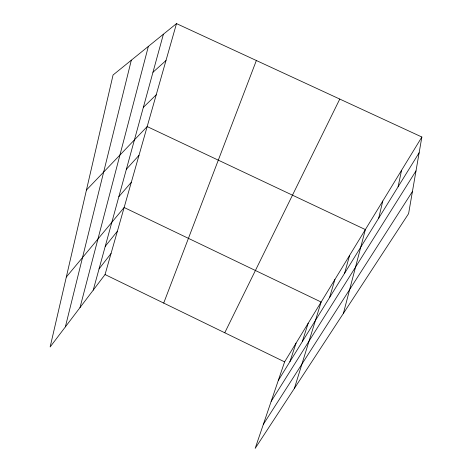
<?xml version="1.0" encoding="UTF-8"?>
<svg xmlns="http://www.w3.org/2000/svg" width="472" height="472" viewBox="0 0 472 472"><rect width="100%" height="100%" fill="white"/><g stroke="black" fill="none" stroke-linecap="round" stroke-linejoin="round"><path stroke-width="0.71" d="M421.862 137.016L408.604 213.627L255.163 448.4L284.61 361.877L421.862 137.016L176.498 23.6L113.062 74.995L50.138 346.961L105.049 274.551L176.498 23.6M398.097 186.788L401.56 170.274M378.697 218.141L382.78 201.042M65.372 326.872L131.328 60.192M79.992 307.596L148.367 46.392M343.415 313.367L365.357 229.581L147.181 126.579L86.441 190.045M93.232 290.132L163.4 34.214M344.595 273.27L349.616 255.37M329.533 297.62L334.908 279.465M294.398 388.373L321.137 302.033L124.142 207.503L66.316 277.04M302.275 341.681L308.21 323.208M289.908 361.67L296.056 343.12M163.707 303.077L256.361 60.516M224.755 332.766L339.775 99.073M278.285 380.462L419.13 152.78M271.188 401.318L415.997 170.911M263.346 424.357L412.434 191.496M99.055 268.898L111.038 253.517M105.244 246.331L117.392 231.209M118.855 196.677L131.322 182.269M126.366 169.277L138.986 155.353M143.34 107.38L156.232 94.784M152.969 72.251L165.979 60.552M105.049 274.551L284.61 361.877"/></g></svg>
